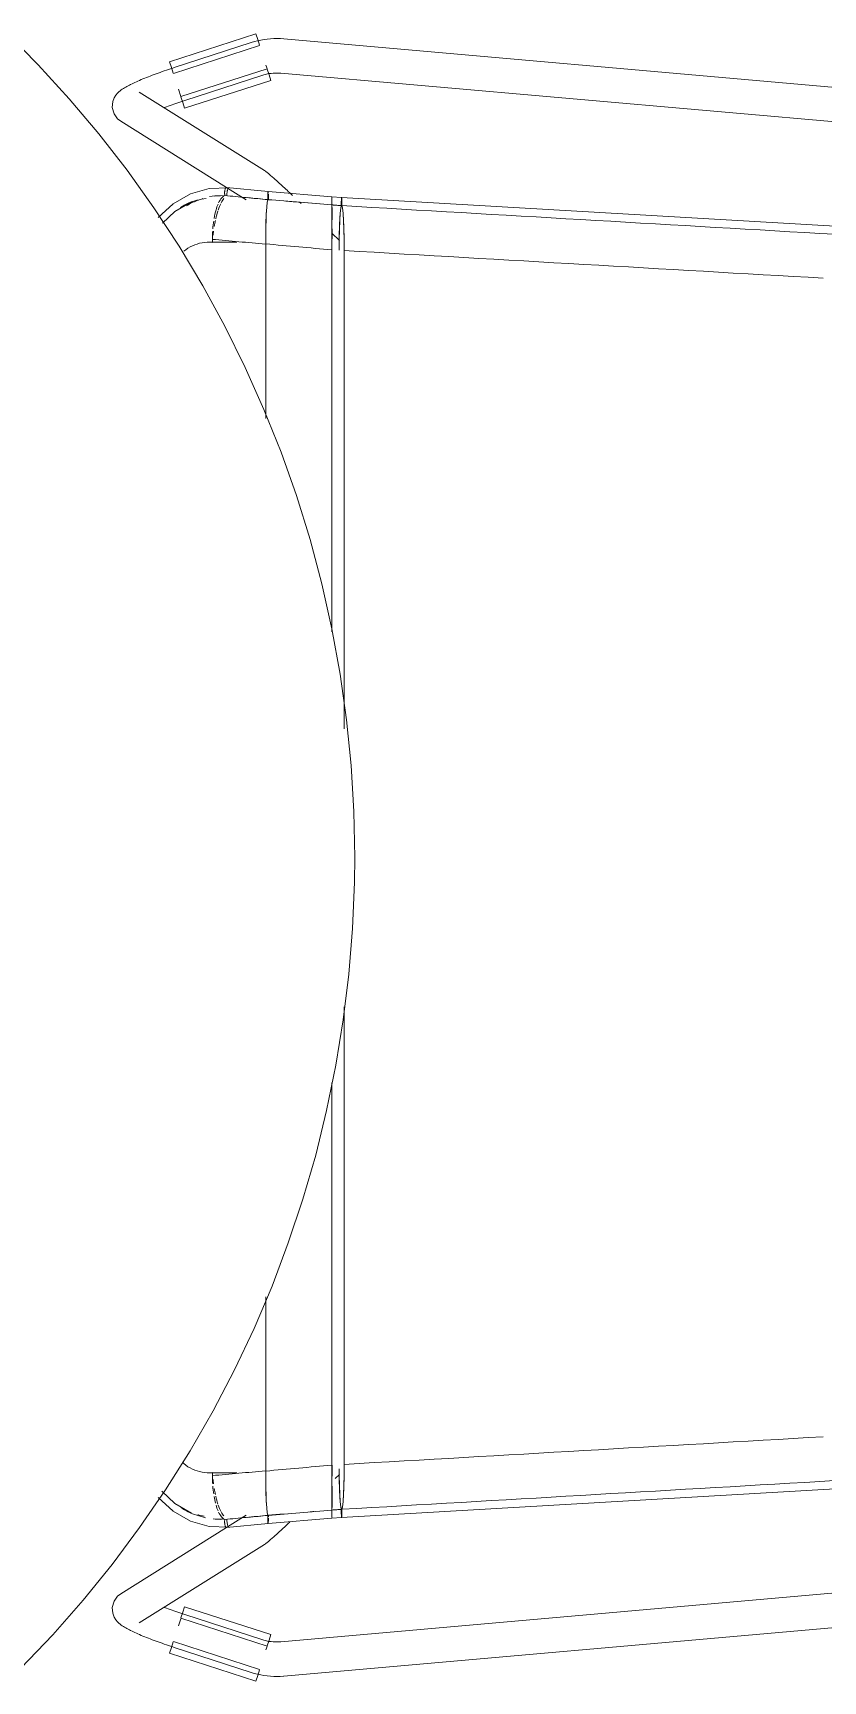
# Model space of a CAD drawing. Header units: millimetres. Extents: x 155927 to 317870, y -36033 to 97293.
# Drawn here: x 176392 to 176667, y 12020 to 12593 of the extents above; entities that cross this region are included whole.
import ezdxf

# ---------------------------------------------------------------- set-up
doc = ezdxf.new("R2010")
doc.units = ezdxf.units.MM
doc.header["$MEASUREMENT"] = 0
doc.layers.add('I-FURN', color=8, linetype='CONTINUOUS', lineweight=9)

msp = doc.modelspace()

# ---------------------------------------------------------------- linework, layer by layer
at = {"layer": 'I-FURN'}
for p, q in [((176394.24, 12581.56), (176382.99, 12592.94)), ((176439.9, 12582.57), (176469.91, 12592.26)), ((176469.91, 12592.26), (176470.54, 12590.31)), ((176441.21, 12578.53), (176471.21, 12588.22)), ((176468.27, 12589.26), (176441.46, 12580.55)), ((176468.32, 12589.28), (176468.27, 12589.26)), ((176469.41, 12589.6), (176468.32, 12589.28)), ((176470.52, 12589.89), (176469.41, 12589.6)), ((176471.63, 12590.13), (176470.52, 12589.89)), ((176470.54, 12590.31), (176471.17, 12588.34)), ((176472.76, 12590.33), (176471.63, 12590.13)), ((176473.89, 12590.48), (176472.76, 12590.33)), ((176475.03, 12590.58), (176473.89, 12590.48)), ((176476.17, 12590.64), (176475.03, 12590.58)), ((176477.31, 12590.66), (176476.17, 12590.64)), ((176478.45, 12590.62), (176477.31, 12590.66)), ((176479.59, 12590.55), (176478.45, 12590.62)), ((176922.91, 12551.6), (176479.59, 12590.54)), ((176405.03, 12569.75), (176394.24, 12581.56)), ((176440.53, 12580.62), (176439.9, 12582.57)), ((176440.26, 12580.15), (176441, 12580.4)), ((176441.17, 12578.65), (176440.53, 12580.62)), ((176441, 12580.4), (176441.46, 12580.55)), ((176473.41, 12581.41), (176473.79, 12580.25)), ((176425.48, 12574.26), (176425.92, 12574.48)), ((176425.92, 12574.48), (176426.37, 12574.71)), ((176426.37, 12574.71), (176426.85, 12574.94)), ((176426.85, 12574.94), (176427.34, 12575.18)), ((176427.34, 12575.18), (176427.85, 12575.41)), ((176427.85, 12575.41), (176428.38, 12575.65)), ((176428.38, 12575.65), (176428.92, 12575.89)), ((176428.92, 12575.89), (176429.48, 12576.13)), ((176429.48, 12576.13), (176430.06, 12576.38)), ((176430.06, 12576.38), (176430.66, 12576.62)), ((176430.66, 12576.62), (176431.27, 12576.87)), ((176431.27, 12576.87), (176431.89, 12577.12)), ((176431.89, 12577.12), (176432.53, 12577.38)), ((176432.53, 12577.38), (176433.19, 12577.63)), ((176433.19, 12577.63), (176433.85, 12577.88)), ((176433.85, 12577.88), (176434.53, 12578.14)), ((176434.53, 12578.14), (176435.22, 12578.39)), ((176435.22, 12578.39), (176435.92, 12578.65)), ((176435.92, 12578.65), (176436.62, 12578.9)), ((176436.62, 12578.9), (176437.34, 12579.16)), ((176437.34, 12579.16), (176438.06, 12579.41)), ((176438.06, 12579.41), (176438.79, 12579.66)), ((176438.79, 12579.66), (176439.52, 12579.91)), ((176439.52, 12579.91), (176440.26, 12580.15)), ((176473.82, 12580.15), (176443.81, 12570.46)), ((176445.12, 12566.42), (176475.12, 12576.11)), ((176445.16, 12569.14), (176471.98, 12577.85)), ((176471.98, 12577.85), (176472.62, 12578.04)), ((176472.62, 12578.04), (176473.26, 12578.21)), ((176473.26, 12578.21), (176473.9, 12578.35)), ((176473.86, 12580.03), (176474.49, 12578.06)), ((176473.9, 12578.35), (176474.56, 12578.46)), ((176474.49, 12578.06), (176475.12, 12576.11)), ((176474.56, 12578.46), (176475.21, 12578.55)), ((176475.21, 12578.55), (176475.87, 12578.61)), ((176475.87, 12578.61), (176476.53, 12578.65)), ((176476.53, 12578.65), (176477.19, 12578.66)), ((176477.19, 12578.66), (176477.86, 12578.64)), ((176477.86, 12578.64), (176478.52, 12578.6)), ((176478.52, 12578.6), (176478.54, 12578.59)), ((176478.54, 12578.59), (176902.89, 12541.31)), ((176415.33, 12557.51), (176405.03, 12569.75)), ((176420, 12566.74), (176420.17, 12568.72)), ((176420.17, 12568.72), (176420.69, 12570.1)), ((176420.69, 12570.1), (176421.26, 12571.01)), ((176421.26, 12571.01), (176421.78, 12571.64)), ((176421.78, 12571.64), (176422.24, 12572.1)), ((176422.24, 12572.1), (176422.67, 12572.47)), ((176422.67, 12572.47), (176423.07, 12572.78)), ((176423.07, 12572.78), (176423.46, 12573.06)), ((176423.46, 12573.06), (176423.85, 12573.32)), ((176423.85, 12573.32), (176424.24, 12573.56)), ((176424.24, 12573.56), (176424.64, 12573.8)), ((176424.64, 12573.8), (176425.05, 12574.03)), ((176425.05, 12574.03), (176425.48, 12574.26)), ((176472.89, 12544.75), (176429.3, 12572.06)), ((176442.98, 12573.04), (176443.78, 12570.56)), ((176443.45, 12568.57), (176444.14, 12568.8)), ((176444.49, 12568.37), (176443.85, 12570.34)), ((176444.14, 12568.8), (176444.84, 12569.03)), ((176444.84, 12569.03), (176445.16, 12569.14)), ((176420.59, 12564.51), (176420, 12566.74)), ((176421.81, 12562.78), (176420.59, 12564.51)), ((176438.19, 12566.69), (176438.81, 12566.93)), ((176438.81, 12566.93), (176439.45, 12567.16)), ((176439.45, 12567.16), (176440.09, 12567.4)), ((176440.09, 12567.4), (176440.75, 12567.63)), ((176440.75, 12567.63), (176441.42, 12567.87)), ((176441.42, 12567.87), (176442.09, 12568.1)), ((176442.09, 12568.1), (176442.77, 12568.34)), ((176442.77, 12568.34), (176443.45, 12568.57)), ((176445.12, 12566.42), (176444.49, 12568.37)), ((176425.14, 12544.87), (176415.33, 12557.51)), ((176421.81, 12562.78), (176422.93, 12561.89)), ((176422.93, 12561.89), (176459.7, 12538.86)), ((176434.44, 12531.85), (176425.14, 12544.87)), ((176472.89, 12544.75), (176473.21, 12544.54)), ((176473.21, 12544.54), (176473.47, 12544.35)), ((176473.47, 12544.35), (176473.7, 12544.18)), ((176473.7, 12544.18), (176473.92, 12544.01)), ((176473.92, 12544.01), (176474.14, 12543.83)), ((176474.14, 12543.83), (176474.37, 12543.64)), ((176474.37, 12543.64), (176474.61, 12543.44)), ((176474.61, 12543.44), (176474.87, 12543.22)), ((176474.87, 12543.22), (176475.13, 12542.99)), ((176475.13, 12542.99), (176475.41, 12542.75)), ((176475.41, 12542.75), (176475.71, 12542.49)), ((176475.71, 12542.49), (176476.02, 12542.22)), ((176476.02, 12542.22), (176476.34, 12541.93)), ((176476.34, 12541.93), (176476.67, 12541.63)), ((176476.67, 12541.63), (176477.03, 12541.31)), ((176477.03, 12541.31), (176477.39, 12540.98)), ((176477.39, 12540.98), (176477.77, 12540.64)), ((176477.77, 12540.64), (176478.16, 12540.29)), ((176478.16, 12540.29), (176478.56, 12539.92)), ((176447.13, 12536.64), (176441.12, 12533.25)), ((176453.65, 12538.52), (176447.13, 12536.64)), ((176460.56, 12538.8), (176453.65, 12538.52)), ((176459.66, 12538.93), (176474.15, 12537.5)), ((176460.07, 12538.62), (176466.52, 12534.58)), ((176473.87, 12533.77), (176474.06, 12534.65)), ((176474.06, 12534.65), (176473.87, 12533.76)), ((176474.06, 12536.11), (176474.05, 12535.62)), ((176474.05, 12535.62), (176474.06, 12536.11)), ((176474.05, 12535.62), (176474.05, 12535.12)), ((176474.05, 12535.12), (176474.05, 12535.62)), ((176474.05, 12535.12), (176474.06, 12534.65)), ((176474.06, 12534.65), (176474.05, 12535.12)), ((176474.07, 12536.57), (176474.06, 12536.11)), ((176474.06, 12536.11), (176474.07, 12536.56)), ((176474.08, 12536.95), (176474.07, 12536.57)), ((176474.07, 12536.56), (176474.08, 12536.95)), ((176474.1, 12537.25), (176474.08, 12536.95)), ((176474.08, 12536.95), (176474.1, 12537.24)), ((176474.13, 12537.44), (176474.1, 12537.25)), ((176474.13, 12537.43), (176474.15, 12537.5)), ((176474.15, 12537.5), (176474.13, 12537.44)), ((176474.15, 12537.5), (176496.36, 12535.68)), ((176474.18, 12537.44), (176474.15, 12537.5)), ((176474.15, 12537.5), (176474.18, 12537.44)), ((176474.2, 12537.25), (176474.18, 12537.44)), ((176474.18, 12537.44), (176474.2, 12537.25)), ((176474.23, 12536.96), (176474.2, 12537.25)), ((176474.2, 12537.25), (176474.23, 12536.96)), ((176474.25, 12536.13), (176474.24, 12536.58)), ((176474.24, 12536.58), (176474.25, 12536.12)), ((176474.26, 12535.64), (176474.25, 12536.13)), ((176474.25, 12536.12), (176474.26, 12535.63)), ((176474.25, 12534.67), (176474.26, 12535.14)), ((176474.26, 12535.14), (176474.25, 12534.66)), ((176474.26, 12535.14), (176474.26, 12535.64)), ((176474.26, 12535.63), (176474.26, 12535.14)), ((176478.56, 12539.92), (176478.97, 12539.54)), ((176478.97, 12539.54), (176479.4, 12539.15)), ((176479.4, 12539.15), (176479.83, 12538.74)), ((176479.83, 12538.74), (176480.28, 12538.33)), ((176480.28, 12538.33), (176480.73, 12537.91)), ((176480.73, 12537.91), (176481.19, 12537.47)), ((176481.19, 12537.47), (176481.66, 12537.03)), ((176481.66, 12537.03), (176482.14, 12536.59)), ((176482.14, 12536.59), (176482.63, 12536.13)), ((176496.36, 12535.68), (176496.35, 12535.61)), ((176496.35, 12535.61), (176496.36, 12535.67)), ((176496.35, 12535.42), (176496.35, 12535.61)), ((176496.35, 12535.61), (176496.35, 12535.42)), ((176496.35, 12535.13), (176496.35, 12535.42)), ((176496.35, 12535.42), (176496.35, 12535.13)), ((176496.35, 12534.74), (176496.35, 12535.13)), ((176496.35, 12535.13), (176496.35, 12534.75)), ((176496.35, 12534.75), (176496.35, 12534.3)), ((176496.35, 12534.29), (176496.35, 12534.74)), ((176496.36, 12535.61), (176496.36, 12535.68)), ((176499.71, 12535.41), (176496.36, 12535.67)), ((176496.36, 12535.67), (176496.36, 12535.6)), ((176496.36, 12535.42), (176496.36, 12535.61)), ((176496.36, 12535.6), (176496.36, 12535.42)), ((176496.36, 12535.42), (176496.36, 12535.12)), ((176496.36, 12535.12), (176496.36, 12535.42)), ((176496.36, 12535.12), (176496.36, 12534.74)), ((176496.36, 12534.74), (176496.36, 12535.12)), ((176496.36, 12534.74), (176496.36, 12534.29)), ((176496.36, 12534.29), (176496.36, 12534.74)), ((176499.62, 12534.47), (176499.61, 12534.01)), ((176499.64, 12534.85), (176499.62, 12534.47)), ((176499.66, 12535.14), (176499.64, 12534.85)), ((176499.69, 12535.33), (176499.66, 12535.14)), ((176499.71, 12535.4), (176499.69, 12535.33)), ((176499.71, 12535.4), (176831.62, 12516.11)), ((176499.74, 12535.33), (176499.71, 12535.4)), ((176499.77, 12535.15), (176499.74, 12535.33)), ((176499.79, 12534.85), (176499.77, 12535.15)), ((176499.81, 12534.47), (176499.79, 12534.85)), ((176499.82, 12534.02), (176499.81, 12534.47)), ((176443.21, 12518.47), (176434.44, 12531.85)), ((176441.12, 12533.25), (176435.97, 12528.51)), ((176441.7, 12530.57), (176437.48, 12526.54)), ((176447.53, 12533.94), (176441.7, 12530.57)), ((176473.54, 12529.55), (176473.42, 12526.45)), ((176473.43, 12526.52), (176473.54, 12529.59)), ((176473.69, 12532.03), (176473.54, 12529.55)), ((176473.54, 12529.59), (176473.69, 12532.03)), ((176473.69, 12532.05), (176473.87, 12533.76)), ((176473.87, 12533.76), (176473.69, 12532.03)), ((176485.11, 12533.77), (176485.62, 12533.29)), ((176496.31, 12527.7), (176496.32, 12530.2)), ((176496.32, 12530.2), (176496.31, 12527.7)), ((176496.32, 12530.2), (176496.33, 12531.95)), ((176496.33, 12531.95), (176496.32, 12530.2)), ((176496.33, 12531.95), (176496.35, 12532.84)), ((176496.35, 12532.84), (176496.33, 12531.95)), ((176496.35, 12534.3), (176496.35, 12533.81)), ((176496.35, 12533.8), (176496.35, 12534.29)), ((176496.35, 12533.81), (176496.35, 12533.31)), ((176496.35, 12533.31), (176496.35, 12533.8)), ((176496.35, 12532.84), (176496.35, 12533.31)), ((176496.35, 12533.31), (176496.35, 12532.84)), ((176496.36, 12534.29), (176496.36, 12533.8)), ((176496.36, 12533.8), (176496.36, 12534.29)), ((176496.36, 12533.8), (176496.36, 12533.3)), ((176496.36, 12533.3), (176496.36, 12533.8)), ((176496.36, 12533.3), (176496.36, 12532.83)), ((176496.36, 12532.83), (176496.36, 12533.3)), ((176496.39, 12530.18), (176496.38, 12531.94)), ((176496.38, 12531.93), (176496.39, 12530.18)), ((176496.39, 12530.18), (176496.4, 12527.68)), ((176496.4, 12527.69), (176496.39, 12530.18)), ((176499.21, 12529.91), (176499.05, 12527.41)), ((176499.4, 12531.66), (176499.21, 12529.91)), ((176499.61, 12532.56), (176499.4, 12531.66)), ((176499.61, 12534.01), (176499.6, 12533.52)), ((176499.6, 12533.52), (176499.61, 12533.03)), ((176499.61, 12533.03), (176499.61, 12532.56)), ((176499.81, 12532.57), (176499.82, 12533.04)), ((176500.02, 12531.68), (176499.81, 12532.57)), ((176499.82, 12533.53), (176499.82, 12534.02)), ((176499.82, 12533.04), (176499.82, 12533.53)), ((176500.22, 12529.93), (176500.02, 12531.68)), ((176500.38, 12527.43), (176500.22, 12529.93)), ((176473.35, 12522.92), (176473.32, 12519.15)), ((176473.32, 12519.27), (176473.35, 12522.92)), ((176473.35, 12523.01), (176473.42, 12526.45)), ((176473.42, 12526.45), (176473.35, 12523.01)), ((176496.3, 12524.57), (176496.29, 12521)), ((176496.29, 12521), (176496.3, 12524.56)), ((176496.3, 12524.57), (176496.31, 12527.7)), ((176496.31, 12527.7), (176496.3, 12524.57)), ((176498.97, 12520.44), (176496.3, 12523.01)), ((176496.41, 12524.56), (176496.42, 12521)), ((176496.42, 12521), (176496.41, 12524.56)), ((176498.93, 12524.29), (176498.85, 12520.74)), ((176499.05, 12527.41), (176498.93, 12524.29)), ((176500.5, 12524.3), (176500.38, 12527.43)), ((176500.58, 12520.73), (176500.5, 12524.3)), ((176451.43, 12504.75), (176443.21, 12518.47)), ((176463.28, 12519.86), (176453.53, 12519.86)), ((176454.77, 12519.81), (176454.77, 12520.85)), ((176473.32, 12519.15), (176473.32, 12458.6)), ((176473.32, 12458.6), (176473.32, 12519.15)), ((176496.29, 12517.21), (176496.29, 12521)), ((176496.29, 12521), (176496.29, 12517.21)), ((176496.29, 12384.38), (176496.29, 12517.21)), ((176496.29, 12517.21), (176496.29, 12384.38)), ((176498.85, 12520.74), (176498.82, 12517.06)), ((176500.61, 12516.95), (176500.58, 12520.73)), ((176500.61, 12350.68), (176500.61, 12516.95)), ((176500.61, 12516.95), (176500.61, 12350.68)), ((176459.1, 12490.71), (176451.43, 12504.75)), ((176466.2, 12476.37), (176459.1, 12490.71)), ((176472.73, 12461.76), (176466.2, 12476.37)), ((176478.66, 12446.91), (176472.73, 12461.76)), ((176484, 12431.82), (176478.66, 12446.91)), ((176488.73, 12416.54), (176484, 12431.82)), ((176492.84, 12401.08), (176488.73, 12416.54)), ((176496.33, 12385.46), (176492.84, 12401.08)), ((176499.19, 12369.72), (176496.33, 12385.46)), ((176501.43, 12353.88), (176499.19, 12369.72)), ((176503.02, 12337.96), (176501.43, 12353.88)), ((176503.98, 12321.99), (176503.02, 12337.96)), ((176504.3, 12306), (176503.98, 12321.99)), ((176504.21, 12297.36), (176504.3, 12306)), ((176503.55, 12281.37), (176504.21, 12297.36)), ((176502.24, 12265.43), (176503.55, 12281.37)), ((176500.3, 12249.55), (176502.24, 12265.43)), ((176500.61, 12095.04), (176500.61, 12254.14)), ((176500.61, 12254.14), (176500.61, 12095.04)), ((176497.73, 12233.76), (176500.3, 12249.55)), ((176494.52, 12218.08), (176497.73, 12233.76)), ((176496.29, 12094.78), (176496.29, 12227.78)), ((176496.29, 12227.78), (176496.29, 12094.78)), ((176490.7, 12202.55), (176494.52, 12218.08)), ((176486.25, 12187.18), (176490.7, 12202.55)), ((176481.19, 12172), (176486.25, 12187.18)), ((176475.53, 12157.04), (176481.19, 12172)), ((176469.28, 12142.31), (176475.53, 12157.04)), ((176473.32, 12153.32), (176473.32, 12092.84)), ((176473.32, 12092.84), (176473.32, 12153.32)), ((176462.44, 12127.85), (176469.28, 12142.31)), ((176455.03, 12113.67), (176462.44, 12127.85)), ((176447.06, 12099.8), (176455.03, 12113.67)), ((176438.54, 12086.25), (176447.06, 12099.8)), ((176496.29, 12090.99), (176496.29, 12094.78)), ((176496.29, 12094.78), (176496.29, 12090.99)), ((176496.42, 12094.77), (176496.42, 12090.99)), ((176496.42, 12090.99), (176496.42, 12094.77)), ((176498.82, 12093.51), (176498.85, 12091.25)), ((176499.71, 12076.59), (176831.62, 12095.88)), ((176500.58, 12091.26), (176500.61, 12095.04)), ((176453.53, 12092.13), (176463.28, 12092.13)), ((176454.77, 12091.14), (176454.77, 12092.19)), ((176473.32, 12092.84), (176473.35, 12089.08)), ((176473.35, 12089.07), (176473.32, 12092.72)), ((176473.42, 12085.54), (176473.35, 12088.98)), ((176473.35, 12088.98), (176473.42, 12085.54)), ((176496.3, 12087.43), (176496.29, 12090.99)), ((176496.29, 12090.99), (176496.3, 12087.42)), ((176497.44, 12090.08), (176498.97, 12091.56)), ((176498.85, 12091.25), (176498.93, 12087.7)), ((176498.93, 12087.7), (176499.05, 12084.58)), ((176500.38, 12084.57), (176500.5, 12087.7)), ((176500.5, 12087.7), (176500.58, 12091.26)), ((176429.48, 12073.06), (176438.54, 12086.25)), ((176441.12, 12078.74), (176435.97, 12083.48)), ((176441.7, 12081.42), (176437.19, 12085.73)), ((176473.42, 12085.54), (176473.54, 12082.44)), ((176473.54, 12082.44), (176473.43, 12085.48)), ((176473.54, 12082.44), (176473.69, 12079.97)), ((176473.69, 12079.96), (176473.54, 12082.4)), ((176496.31, 12084.3), (176496.3, 12087.42)), ((176496.3, 12087.42), (176496.31, 12084.29)), ((176496.32, 12081.79), (176496.31, 12084.29)), ((176496.31, 12084.29), (176496.32, 12081.79)), ((176496.33, 12080.04), (176496.32, 12081.79)), ((176496.32, 12081.79), (176496.33, 12080.04)), ((176496.39, 12081.81), (176496.38, 12080.06)), ((176496.38, 12080.06), (176496.39, 12081.81)), ((176496.4, 12084.31), (176496.39, 12081.81)), ((176496.39, 12081.81), (176496.4, 12084.31)), ((176496.41, 12087.43), (176496.4, 12084.31)), ((176496.4, 12084.31), (176496.41, 12087.43)), ((176499.05, 12084.58), (176499.21, 12082.09)), ((176499.21, 12082.09), (176499.4, 12080.33)), ((176500.02, 12080.31), (176500.22, 12082.06)), ((176500.22, 12082.06), (176500.38, 12084.57)), ((176447.13, 12075.35), (176441.12, 12078.74)), ((176447.53, 12078.06), (176441.7, 12081.42)), ((176466.52, 12077.41), (176460.07, 12073.37)), ((176473.69, 12079.97), (176473.87, 12078.23)), ((176473.87, 12078.23), (176473.69, 12079.95)), ((176474.06, 12077.34), (176473.87, 12078.23)), ((176473.87, 12078.23), (176474.06, 12077.34)), ((176474.06, 12077.34), (176474.05, 12076.87)), ((176474.05, 12076.87), (176474.06, 12077.34)), ((176474.05, 12076.87), (176474.05, 12076.37)), ((176474.05, 12076.37), (176474.05, 12076.87)), ((176474.05, 12076.37), (176474.06, 12075.88)), ((176474.06, 12075.88), (176474.05, 12076.37)), ((176474.15, 12074.49), (176496.36, 12076.32)), ((176474.26, 12076.85), (176474.25, 12077.33)), ((176474.25, 12077.33), (176474.26, 12076.86)), ((176474.25, 12075.86), (176474.26, 12076.36)), ((176474.26, 12076.36), (176474.25, 12075.87)), ((176496.35, 12079.16), (176496.33, 12080.04)), ((176496.33, 12080.04), (176496.35, 12079.15)), ((176496.35, 12078.69), (176496.35, 12079.16)), ((176496.35, 12079.15), (176496.35, 12078.68)), ((176496.35, 12078.19), (176496.35, 12078.69)), ((176496.35, 12078.68), (176496.35, 12078.19)), ((176496.35, 12077.7), (176496.35, 12078.19)), ((176496.35, 12078.19), (176496.35, 12077.7)), ((176496.35, 12077.25), (176496.35, 12077.7)), ((176496.35, 12077.7), (176496.35, 12077.24)), ((176496.35, 12076.87), (176496.35, 12077.25)), ((176496.35, 12077.24), (176496.35, 12076.86)), ((176496.35, 12076.57), (176496.35, 12076.87)), ((176496.35, 12076.86), (176496.35, 12076.57)), ((176496.36, 12076.32), (176496.35, 12076.39)), ((176496.35, 12076.38), (176496.36, 12076.32)), ((176496.36, 12079.16), (176496.36, 12078.69)), ((176496.36, 12078.69), (176496.36, 12079.16)), ((176496.36, 12078.69), (176496.36, 12078.2)), ((176496.36, 12078.19), (176496.36, 12078.69)), ((176496.36, 12078.2), (176496.36, 12077.71)), ((176496.36, 12077.7), (176496.36, 12078.19)), ((176496.36, 12077.71), (176496.36, 12077.25)), ((176496.36, 12077.25), (176496.36, 12077.7)), ((176496.36, 12077.25), (176496.36, 12076.87)), ((176496.36, 12076.87), (176496.36, 12077.25)), ((176499.71, 12076.59), (176496.36, 12076.32)), ((176496.36, 12076.39), (176496.36, 12076.32)), ((176496.36, 12076.32), (176496.36, 12076.38)), ((176499.4, 12080.33), (176499.61, 12079.43)), ((176499.61, 12078.96), (176499.6, 12078.47)), ((176499.6, 12078.47), (176499.61, 12077.98)), ((176499.61, 12079.43), (176499.61, 12078.96)), ((176499.61, 12077.98), (176499.62, 12077.53)), ((176499.62, 12077.53), (176499.64, 12077.14)), ((176499.64, 12077.14), (176499.66, 12076.85)), ((176499.66, 12076.85), (176499.69, 12076.66)), ((176499.69, 12076.66), (176499.71, 12076.59)), ((176499.71, 12076.59), (176499.74, 12076.66)), ((176499.74, 12076.66), (176499.77, 12076.84)), ((176499.77, 12076.84), (176499.79, 12077.14)), ((176499.79, 12077.14), (176499.81, 12077.52)), ((176499.81, 12079.43), (176500.02, 12080.31)), ((176499.82, 12078.96), (176499.81, 12079.43)), ((176499.81, 12077.52), (176499.82, 12077.97)), ((176499.82, 12078.46), (176499.82, 12078.96)), ((176499.82, 12077.97), (176499.82, 12078.46)), ((176419.91, 12060.25), (176429.48, 12073.06)), ((176459.7, 12073.14), (176422.93, 12050.1)), ((176453.65, 12073.47), (176447.13, 12075.35)), ((176460.56, 12073.19), (176453.65, 12073.47)), ((176459.66, 12073.07), (176474.15, 12074.49)), ((176474.06, 12075.88), (176474.07, 12075.43)), ((176474.07, 12075.43), (176474.06, 12075.88)), ((176474.07, 12075.43), (176474.08, 12075.04)), ((176474.08, 12075.05), (176474.07, 12075.43)), ((176474.1, 12074.75), (176474.08, 12075.05)), ((176474.08, 12075.04), (176474.1, 12074.75)), ((176474.1, 12074.75), (176474.13, 12074.56)), ((176474.15, 12074.49), (176474.13, 12074.56)), ((176474.13, 12074.56), (176474.15, 12074.49)), ((176474.18, 12074.56), (176474.15, 12074.49)), ((176474.15, 12074.49), (176474.18, 12074.55)), ((176474.18, 12074.55), (176474.2, 12074.74)), ((176474.2, 12074.74), (176474.18, 12074.56)), ((176474.23, 12075.04), (176474.2, 12074.74)), ((176474.2, 12074.74), (176474.23, 12075.03)), ((176474.24, 12075.42), (176474.23, 12075.04)), ((176474.23, 12075.03), (176474.24, 12075.41)), ((176474.25, 12075.87), (176474.24, 12075.42)), ((176474.24, 12075.41), (176474.25, 12075.86)), ((176476.34, 12070.06), (176476.67, 12070.36)), ((176476.67, 12070.36), (176477.03, 12070.68)), ((176477.03, 12070.68), (176477.39, 12071.01)), ((176477.39, 12071.01), (176477.77, 12071.35)), ((176477.77, 12071.35), (176478.16, 12071.71)), ((176478.16, 12071.71), (176478.56, 12072.07)), ((176903.04, 12070.69), (176478.54, 12033.4)), ((176478.56, 12072.07), (176478.97, 12072.45)), ((176478.97, 12072.45), (176479.4, 12072.85)), ((176479.4, 12072.85), (176479.83, 12073.25)), ((176479.83, 12073.25), (176480.28, 12073.66)), ((176480.28, 12073.66), (176480.73, 12074.09)), ((176480.73, 12074.09), (176481.19, 12074.52)), ((176481.19, 12074.52), (176481.66, 12074.96)), ((176429.3, 12039.93), (176472.89, 12067.24)), ((176472.89, 12067.24), (176473.21, 12067.45)), ((176473.21, 12067.45), (176473.47, 12067.64)), ((176473.47, 12067.64), (176473.7, 12067.81)), ((176473.7, 12067.81), (176473.92, 12067.98)), ((176473.92, 12067.98), (176474.14, 12068.16)), ((176474.14, 12068.16), (176474.37, 12068.35)), ((176474.37, 12068.35), (176474.61, 12068.56)), ((176474.61, 12068.56), (176474.87, 12068.77)), ((176474.87, 12068.77), (176475.13, 12069)), ((176475.13, 12069), (176475.41, 12069.24)), ((176475.41, 12069.24), (176475.71, 12069.5)), ((176475.71, 12069.5), (176476.02, 12069.77)), ((176476.02, 12069.77), (176476.34, 12070.06)), ((176409.83, 12047.82), (176419.91, 12060.25)), ((176479.59, 12021.45), (176922.91, 12060.39)), ((176399.26, 12035.81), (176409.83, 12047.82)), ((176420.59, 12047.48), (176420, 12045.25)), ((176421.81, 12049.21), (176420.59, 12047.48)), ((176421.81, 12049.21), (176422.93, 12050.1)), ((176420, 12045.25), (176420.17, 12043.28)), ((176420.17, 12043.28), (176420.69, 12041.89)), ((176420.69, 12041.89), (176421.26, 12040.98)), ((176438.19, 12045.3), (176438.81, 12045.06)), ((176438.81, 12045.06), (176439.45, 12044.83)), ((176439.45, 12044.83), (176440.09, 12044.59)), ((176440.09, 12044.59), (176440.75, 12044.36)), ((176440.75, 12044.36), (176441.42, 12044.12)), ((176441.42, 12044.12), (176442.09, 12043.89)), ((176442.09, 12043.89), (176442.77, 12043.65)), ((176442.77, 12043.65), (176443.45, 12043.42)), ((176443.45, 12043.42), (176444.14, 12043.19)), ((176443.85, 12041.65), (176444.49, 12043.62)), ((176444.14, 12043.19), (176444.84, 12042.96)), ((176444.49, 12043.62), (176445.12, 12045.58)), ((176444.84, 12042.96), (176445.16, 12042.86)), ((176475.12, 12035.89), (176445.12, 12045.58)), ((176471.98, 12034.14), (176445.16, 12042.86)), ((176421.26, 12040.98), (176421.78, 12040.35)), ((176421.78, 12040.35), (176422.24, 12039.89)), ((176422.24, 12039.89), (176422.67, 12039.52)), ((176422.67, 12039.52), (176423.07, 12039.21)), ((176423.07, 12039.21), (176423.46, 12038.93)), ((176423.46, 12038.93), (176423.85, 12038.67)), ((176423.85, 12038.67), (176424.24, 12038.43)), ((176424.24, 12038.43), (176424.64, 12038.2)), ((176424.64, 12038.2), (176425.05, 12037.97)), ((176425.05, 12037.97), (176425.48, 12037.74)), ((176425.48, 12037.74), (176425.92, 12037.51)), ((176425.92, 12037.51), (176426.37, 12037.28)), ((176426.37, 12037.28), (176426.85, 12037.05)), ((176426.85, 12037.05), (176427.34, 12036.81)), ((176427.34, 12036.81), (176427.85, 12036.58)), ((176427.85, 12036.58), (176428.38, 12036.34)), ((176428.38, 12036.34), (176428.92, 12036.1)), ((176428.92, 12036.1), (176429.48, 12035.86)), ((176443.77, 12041.41), (176442.98, 12038.96)), ((176443.81, 12041.53), (176473.82, 12031.84)), ((176388.22, 12024.23), (176399.26, 12035.81)), ((176429.48, 12035.86), (176430.06, 12035.61)), ((176430.06, 12035.61), (176430.66, 12035.37)), ((176430.66, 12035.37), (176431.27, 12035.12)), ((176431.27, 12035.12), (176431.89, 12034.87)), ((176431.89, 12034.87), (176432.53, 12034.62)), ((176432.53, 12034.62), (176433.19, 12034.36)), ((176433.19, 12034.36), (176433.85, 12034.11)), ((176433.85, 12034.11), (176434.53, 12033.85)), ((176434.53, 12033.85), (176435.22, 12033.6)), ((176435.22, 12033.6), (176435.92, 12033.34)), ((176435.92, 12033.34), (176436.62, 12033.09)), ((176436.62, 12033.09), (176437.34, 12032.84)), ((176437.34, 12032.84), (176438.06, 12032.58)), ((176438.06, 12032.58), (176438.79, 12032.33)), ((176438.79, 12032.33), (176439.52, 12032.08)), ((176439.52, 12032.08), (176440.26, 12031.84)), ((176439.9, 12029.42), (176440.53, 12031.37)), ((176440.26, 12031.84), (176441, 12031.59)), ((176440.53, 12031.37), (176441.17, 12033.34)), ((176441, 12031.59), (176441.46, 12031.44)), ((176471.21, 12023.77), (176441.21, 12033.46)), ((176441.46, 12031.44), (176468.27, 12022.73)), ((176472, 12034.14), (176471.98, 12034.14)), ((176472.64, 12033.95), (176472, 12034.14)), ((176473.28, 12033.78), (176472.64, 12033.95)), ((176473.93, 12033.64), (176473.28, 12033.78)), ((176473.79, 12031.75), (176473.41, 12030.58)), ((176474.49, 12033.93), (176473.86, 12031.96)), ((176474.58, 12033.53), (176473.93, 12033.64)), ((176475.12, 12035.89), (176474.49, 12033.93)), ((176475.24, 12033.44), (176474.58, 12033.53)), ((176475.89, 12033.38), (176475.24, 12033.44)), ((176476.56, 12033.34), (176475.89, 12033.38)), ((176477.22, 12033.34), (176476.56, 12033.34)), ((176477.88, 12033.35), (176477.22, 12033.34)), ((176478.54, 12033.4), (176477.88, 12033.35)), ((176469.91, 12019.73), (176439.9, 12029.42)), ((176468.27, 12022.73), (176469.36, 12022.4)), ((176469.36, 12022.4), (176470.47, 12022.11)), ((176470.54, 12021.68), (176469.91, 12019.73)), ((176470.47, 12022.11), (176471.58, 12021.87)), ((176471.17, 12023.66), (176470.54, 12021.68)), ((176471.58, 12021.87), (176472.71, 12021.67)), ((176472.71, 12021.67), (176473.84, 12021.52)), ((176473.84, 12021.52), (176474.98, 12021.41)), ((176474.98, 12021.41), (176476.12, 12021.35)), ((176476.12, 12021.35), (176477.26, 12021.34)), ((176477.26, 12021.34), (176478.4, 12021.36)), ((176478.4, 12021.36), (176479.54, 12021.44)), ((176479.54, 12021.44), (176479.59, 12021.44))]:
    msp.add_line(p, q, dxfattribs=at)
for points, knots in [([(176443.65, 12531.88), (176444.54, 12532.45), (176447.36, 12534.11), (176450.46, 12534.73), (176452.6, 12535.01)], [0.591443, 0.591443, 0.591443, 0.591443, 0.6666667, 0.8236682, 0.8236682, 0.8236682, 0.8236682]), ([(176451.5, 12535.01), (176450.16, 12534.62), (176448.2, 12533.89), (176446.37, 12532.88), (176445.79, 12532.53)], [0.2297626, 0.2297626, 0.2297626, 0.2297626, 0.3333333, 0.3824546, 0.3824546, 0.3824546, 0.3824546]), ([(176456.95, 12533.57), (176457.27, 12534.25), (176457.97, 12535.38), (176458.71, 12535.94), (176459.11, 12536.09)], [0.6690305, 0.6690305, 0.6690305, 0.6690305, 0.8333333, 1, 1, 1, 1]), ([(176459.11, 12536.09), (176459.09, 12536.23), (176459.06, 12536.52), (176459.04, 12536.94), (176459.05, 12537.31), (176459.07, 12537.61), (176459.11, 12537.87), (176459.16, 12538.13), (176459.22, 12538.35), (176459.28, 12538.54), (176459.38, 12538.74), (176459.47, 12538.84), (176459.51, 12538.88)], [0, 0, 0, 0, 0.0555556, 0.1111111, 0.1666667, 0.1944444, 0.2222222, 0.2777778, 0.3055556, 0.3333333, 0.3888889, 0.4444444, 0.4444444, 0.4444444, 0.4444444]), ([(176499.71, 12535.41), (176499.73, 12535.4), (176499.76, 12535.27), (176499.79, 12534.87), (176499.81, 12534.49), (176499.82, 12534.03), (176499.83, 12533.54), (176499.82, 12533.03), (176499.82, 12532.72), (176499.81, 12532.57)], [-0.498493, -0.498493, -0.498493, -0.498493, -0.375, -0.3125, -0.25, -0.1875, -0.125, -0.0625, 0, 0, 0, 0]), ([(176455.37, 12528.06), (176455.56, 12529.16), (176455.97, 12531.02), (176456.5, 12532.47), (176456.74, 12533.07)], [0.3333333, 0.3333333, 0.3333333, 0.3333333, 0.5, 0.6319656, 0.6319656, 0.6319656, 0.6319656]), ([(176496.36, 12532.83), (176492.67, 12533.14), (176487.33, 12533.58), (176482, 12534.02), (176480.36, 12534.16)], [0, 0, 0, 0, 0.5, 0.7233886, 0.7233886, 0.7233886, 0.7233886]), ([(176498.82, 12517.06), (176498.82, 12519.57), (176498.88, 12523.34), (176499.04, 12527.53), (176499.26, 12530.88), (176499.47, 12532.27), (176499.61, 12532.56)], [-0.996036, -0.996036, -0.996036, -0.996036, -0.6666667, -0.5, -0.3333333, 0, 0, 0, 0]), ([(176499.81, 12532.57), (176499.96, 12532.29), (176500.17, 12530.9), (176500.39, 12527.54), (176500.51, 12524.37), (176500.59, 12520.77), (176500.61, 12518.22), (176500.61, 12516.95)], [-1, -1, -1, -1, -0.666667, -0.5, -0.333333, -0.166667, 0, 0, 0, 0]), ([(176444.88, 12516.7), (176445.79, 12517.46), (176448.78, 12519.39), (176452.39, 12520.02), (176454.77, 12519.81)], [0.5, 0.5, 0.5, 0.5, 0.6666667, 1, 1, 1, 1]), ([(176454.77, 12092.19), (176452.39, 12091.97), (176448.78, 12092.6), (176445.79, 12094.53), (176444.88, 12095.29)], [0, 0, 0, 0, 0.3333333, 0.5, 0.5, 0.5, 0.5]), ([(176499.61, 12079.43), (176499.47, 12079.72), (176499.26, 12081.11), (176499.04, 12084.47), (176498.92, 12087.62), (176498.85, 12090.73), (176498.83, 12092.75), (176498.82, 12093.51)], [-1, -1, -1, -1, -0.6666667, -0.5, -0.3333333, -0.1666667, -0.0664381, -0.0664381, -0.0664381, -0.0664381]), ([(176500.61, 12095.04), (176500.61, 12093.77), (176500.59, 12091.22), (176500.51, 12087.62), (176500.39, 12084.45), (176500.17, 12081.09), (176499.96, 12079.7), (176499.81, 12079.42)], [-1, -1, -1, -1, -0.833333, -0.666667, -0.5, -0.333333, 0, 0, 0, 0]), ([(176452.42, 12076.5), (176450.34, 12076.95), (176447.38, 12077.92), (176444.72, 12079.48), (176443.92, 12080.01)], [-0.8210019, -0.8210019, -0.8210019, -0.8210019, -0.6666667, -0.5975811, -0.5975811, -0.5975811, -0.5975811]), ([(176499.71, 12076.59), (176499.7, 12076.59), (176499.67, 12076.73), (176499.64, 12077.12), (176499.62, 12077.51), (176499.61, 12077.97), (176499.6, 12078.46), (176499.6, 12078.97), (176499.61, 12079.28), (176499.61, 12079.43)], [-0.5, -0.5, -0.5, -0.5, -0.375, -0.3125, -0.25, -0.1875, -0.125, -0.0625, 0, 0, 0, 0]), ([(176499.81, 12079.42), (176499.82, 12079.2), (176499.83, 12078.71), (176499.82, 12078.08), (176499.81, 12077.62), (176499.8, 12077.2), (176499.77, 12076.75), (176499.73, 12076.59), (176499.71, 12076.59)], [-1, -1, -1, -1, -0.90625, -0.8125, -0.765625, -0.71875, -0.625, -0.501507, -0.501507, -0.501507, -0.501507]), ([(176459.51, 12073.12), (176459.49, 12073.13), (176459.44, 12073.18), (176459.37, 12073.28), (176459.27, 12073.48), (176459.17, 12073.8), (176459.09, 12074.19), (176459.06, 12074.55), (176459.04, 12074.92), (176459.05, 12075.37), (176459.08, 12075.72), (176459.11, 12075.9)], [0.5555556, 0.5555556, 0.5555556, 0.5555556, 0.5833333, 0.6180556, 0.6527778, 0.7222222, 0.7916667, 0.8263889, 0.8611111, 0.9305556, 1, 1, 1, 1]), ([(176459.84, 12076), (176459.83, 12075.78), (176459.84, 12075.3), (176459.92, 12074.54), (176460.07, 12073.88), (176460.25, 12073.44), (176460.37, 12073.29), (176460.41, 12073.25)], [-1, -1, -1, -1, -0.90625, -0.8125, -0.71875, -0.625, -0.5625, -0.5625, -0.5625, -0.5625])]:
    msp.add_open_spline(points, degree=3, knots=knots, dxfattribs=at)
for points in [[(176453.83, 12535.74), (176455.06, 12535.94), (176456.32, 12535.97), (176457.58, 12535.98)], [(176458.28, 12536.05), (176457.38, 12536.03), (176456.48, 12535.97), (176455.59, 12535.87)], [(176458.75, 12535.08), (176458.43, 12534.67), (176458.1, 12534.15), (176457.79, 12533.51)], [(176459.11, 12536.09), (176461.55, 12535.85), (176466.5, 12535.37), (176471.54, 12534.89), (176474.06, 12534.65)], [(176460.41, 12538.74), (176460.37, 12538.7), (176460.27, 12538.58), (176460.14, 12538.28), (176460.02, 12537.9), (176459.93, 12537.44), (176459.86, 12536.95), (176459.83, 12536.45), (176459.83, 12536.14), (176459.84, 12535.99)], [(176467.16, 12535.37), (176469.45, 12535.14), (176471.75, 12534.91), (176474.06, 12534.68)], [(176496.35, 12532.84), (176492.63, 12533.14), (176485.19, 12533.74), (176477.77, 12534.35), (176474.06, 12534.65)], [(176499.61, 12532.56), (176499.6, 12533.15), (176499.6, 12534.66), (176499.68, 12535.4), (176499.71, 12535.41)], [(176456.69, 12530.63), (176456.44, 12529.83), (176456.21, 12528.96), (176455.99, 12528.03)], [(176457.68, 12533.26), (176457.38, 12532.62), (176457.11, 12531.88), (176456.84, 12531.06)], [(176496.35, 12532.84), (176496.93, 12532.79), (176498.08, 12532.7), (176499.24, 12532.61), (176499.81, 12532.57)], [(176496.36, 12532.83), (176496.9, 12532.78), (176497.99, 12532.69), (176499.07, 12532.6), (176499.61, 12532.56)], [(176831.81, 12513.25), (176776.58, 12516.47), (176665.98, 12522.91), (176555.22, 12529.35), (176499.81, 12532.57)], [(176454.77, 12520.85), (176454.78, 12521.8), (176454.81, 12522.73), (176454.87, 12523.63)], [(176454.94, 12524.57), (176455.01, 12525.47), (176455.12, 12526.35), (176455.24, 12527.21)], [(176455.19, 12523.69), (176455.12, 12523.22), (176455.07, 12522.74), (176455.02, 12522.27)], [(176455.84, 12527.38), (176455.7, 12526.73), (176455.56, 12526.07), (176455.44, 12525.38)], [(176453.25, 12519.86), (176453.76, 12519.87), (176454.27, 12519.85), (176454.77, 12519.81)], [(176454.77, 12520.85), (176457.8, 12520.59), (176463.94, 12520.05), (176470.19, 12519.46), (176473.32, 12519.15)], [(176473.32, 12519.27), (176477.15, 12518.93), (176480.97, 12518.59), (176484.8, 12518.24)], [(176484.8, 12518.24), (176488.63, 12517.9), (176492.46, 12517.56), (176496.29, 12517.21)], [(176500.61, 12516.95), (176556.13, 12513.75), (176611.66, 12510.56), (176667.1, 12507.36)], [(176667.1, 12104.63), (176611.64, 12101.44), (176556.13, 12098.24), (176500.61, 12095.04)], [(176444.88, 12095.29), (176444.78, 12095.38), (176444.68, 12095.46), (176444.58, 12095.55)], [(176484.8, 12093.75), (176480.97, 12093.4), (176477.15, 12093.06), (176473.32, 12092.72)], [(176496.29, 12094.78), (176492.46, 12094.44), (176488.63, 12094.09), (176484.8, 12093.75)], [(176831.81, 12098.74), (176776.58, 12095.53), (176665.98, 12089.09), (176555.22, 12082.65), (176499.81, 12079.43)], [(176454.77, 12092.19), (176454.27, 12092.14), (176453.76, 12092.12), (176453.25, 12092.13)], [(176454.77, 12091.14), (176457.8, 12091.4), (176463.94, 12091.94), (176470.19, 12092.53), (176473.32, 12092.84)], [(176454.87, 12088.34), (176454.81, 12089.26), (176454.78, 12090.19), (176454.77, 12091.14)], [(176455.01, 12089.73), (176455.06, 12089.25), (176455.12, 12088.78), (176455.19, 12088.31)], [(176455.24, 12084.78), (176455.12, 12085.63), (176455, 12086.51), (176454.94, 12087.42)], [(176455.87, 12081.55), (176455.68, 12082.29), (176455.53, 12083.1), (176455.37, 12083.93)], [(176455.45, 12086.61), (176455.57, 12085.92), (176455.7, 12085.27), (176455.84, 12084.61)], [(176455.99, 12083.95), (176456.2, 12083.03), (176456.43, 12082.08), (176456.68, 12081.24)], [(176449.71, 12077.57), (176450.42, 12077.31), (176451.14, 12077.12), (176451.88, 12077)], [(176457.57, 12075.94), (176456.75, 12075.94), (176455.92, 12075.99), (176455.1, 12076.07)], [(176456.74, 12078.9), (176456.49, 12079.49), (176456.26, 12080.15), (176456.05, 12080.88)], [(176456.33, 12076.05), (176456.97, 12075.99), (176457.63, 12075.98), (176458.28, 12075.99)], [(176456.83, 12080.91), (176457.1, 12080.1), (176457.38, 12079.29), (176457.68, 12078.73)], [(176459.11, 12075.9), (176458.71, 12076.05), (176457.96, 12076.61), (176457.26, 12077.76), (176456.94, 12078.45)], [(176457.8, 12078.49), (176458.11, 12077.85), (176458.43, 12077.45), (176458.75, 12077.12)], [(176459.11, 12075.9), (176461.55, 12076.14), (176466.5, 12076.62), (176471.54, 12077.1), (176474.06, 12077.34)], [(176467.16, 12076.62), (176469.51, 12076.86), (176471.87, 12077.09), (176474.25, 12077.33)], [(176496.35, 12079.15), (176492.63, 12078.85), (176485.19, 12078.25), (176477.77, 12077.64), (176474.06, 12077.34)], [(176485.2, 12078.24), (176481.54, 12077.93), (176477.89, 12077.63), (176474.25, 12077.33)], [(176490.04, 12078.64), (176489.63, 12078.6), (176489.22, 12078.57), (176488.81, 12078.53)], [(176496.35, 12079.16), (176496.93, 12079.2), (176498.08, 12079.29), (176499.24, 12079.38), (176499.81, 12079.42)], [(176496.36, 12079.16), (176496.9, 12079.21), (176497.99, 12079.3), (176499.07, 12079.39), (176499.61, 12079.43)]]:
    msp.add_open_spline(points, degree=3, dxfattribs=at)

doc.saveas('drawing.dxf')
